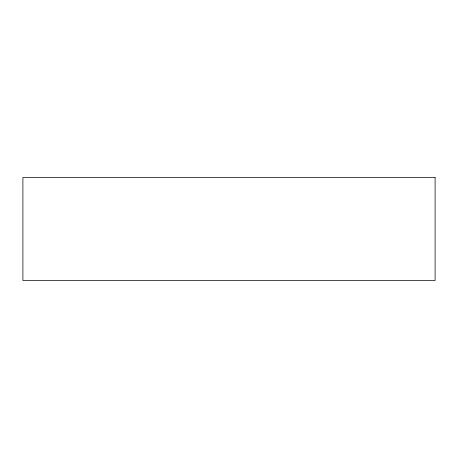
<?xml version="1.0" encoding="UTF-8"?>
<svg xmlns="http://www.w3.org/2000/svg" width="458" height="458" viewBox="0 0 458 458"><rect width="100%" height="100%" fill="white"/><g stroke="black" fill="none" stroke-linecap="round" stroke-linejoin="round"><path stroke-width="0.69" d="M435.1 177.475L22.9 177.475L22.9 280.525L435.1 280.525L435.1 177.475"/></g></svg>
